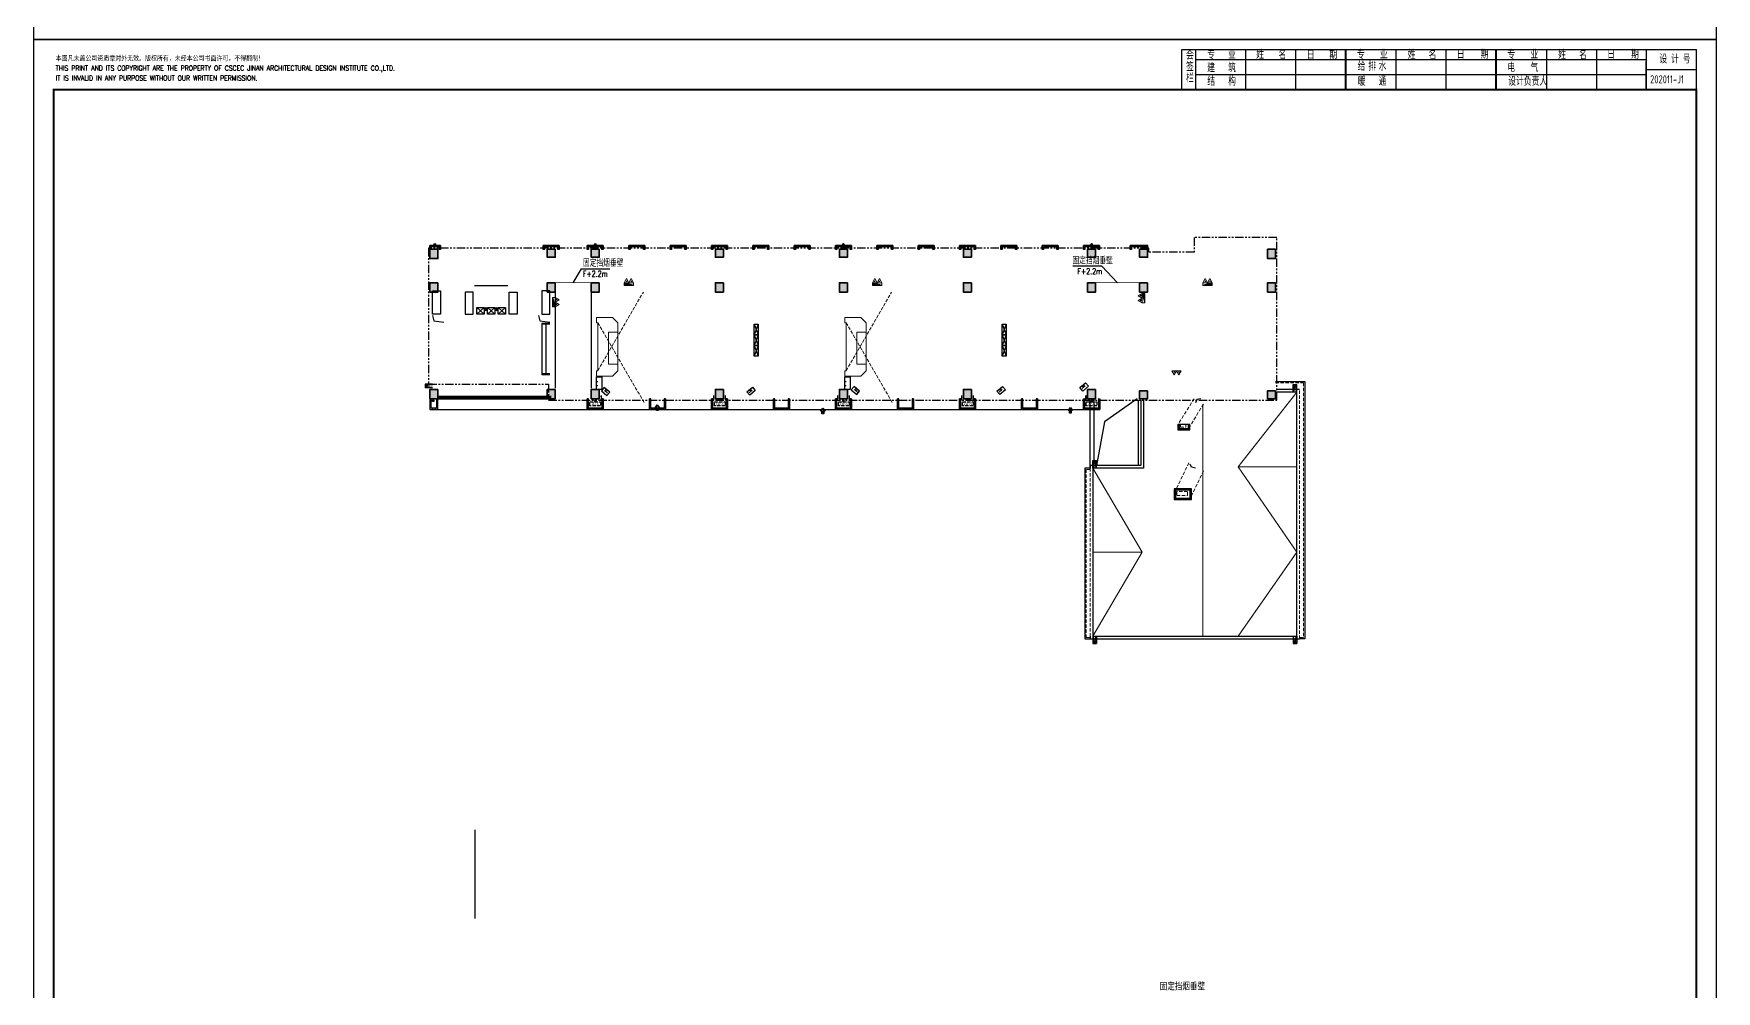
# Model space of a CAD drawing. Extents: x 196430 to 818205, y 904526 to 1974626.
# Drawn here: x 692055 to 818205, y 1189858 to 1261665 of the extents above; entities that cross this region are included whole.
import ezdxf

# ---------------------------------------------------------------- set-up
doc = ezdxf.new("R2010")
doc.units = 0
doc.header["$LTSCALE"] = 1000
doc.header["$MEASUREMENT"] = 0
for name, pattern in [('arch-1#教学楼$0$( Hidden )', [0.375, 0.25, -0.125]), ('arch-1#教学楼$0$DASH', [0.35, 0.25, -0.1]), ('arch-1#教学楼$0$HIDDEN2', [4.7625, 3.175, -1.5875]), ('arch-1#教学楼$0$PHANTOM2', [1.25, 0.625, -0.125, 0.125, -0.125, 0.125, -0.125])]:
    doc.linetypes.add(name, pattern=pattern)
for name, color, linetype in [('arch', 8, 'Continuous'), ('arch-1#教学楼$0$0-消防', 8, 'Continuous'), ('arch-1#教学楼$0$4', 8, 'Continuous'), ('arch-1#教学楼$0$_0', 8, 'Continuous'), ('arch-1#教学楼$0$A-FINI', 8, 'Continuous'), ('arch-1#教学楼$0$DIM_LEAD', 8, 'Continuous'), ('arch-1#教学楼$0$fur', 8, 'Continuous'), ('arch-1#教学楼$0$LATRINE', 8, 'Continuous'), ('arch-1#教学楼$0$line', 8, 'Continuous'), ('arch-1#教学楼$0$LVTRY', 8, 'Continuous'), ('arch-1#教学楼$0$O-洞口', 8, 'Continuous'), ('arch-1#教学楼$0$WALL_METAL', 8, 'Continuous'), ('arch-1#教学楼$0$WATER', 8, 'Continuous'), ('arch-1#教学楼$0$Z-电器', 8, 'Continuous'), ('arch-1#教学楼$0$保温', 8, 'Continuous'), ('arch-1#教学楼$0$挡烟垂壁', 8, 'Continuous'), ('arch-1#教学楼$0$条件', 8, 'Continuous'), ('arch-1#教学楼$0$柱填充', 8, 'Continuous'), ('arch-1#教学楼$0$栏杆', 8, 'Continuous'), ('arch-1#教学楼$0$污水标注', 8, 'Continuous'), ('arch-1#教学楼$0$空调', 8, 'Continuous'), ('arch-1#教学楼$0$窗台', 8, 'Continuous'), ('arch-1#教学楼$0$设备标注', 8, 'Continuous'), ('FRAME', 7, 'Continuous')]:
    doc.layers.add(name, color=color, linetype=linetype)
for name, color, linetype, lineweight in [('arch-1#教学楼$0$3T_GLASS', 8, 'Continuous', 0), ('arch-1#教学楼$0$AC', 8, 'arch-1#教学楼$0$HIDDEN2', 25), ('arch-1#教学楼$0$AXIS', 8, 'Continuous', 25), ('arch-1#教学楼$0$HV-fm', 8, 'Continuous', 18), ('arch-1#教学楼$0$PUB_HATCH', 8, 'Continuous', 9), ('arch-1#教学楼$0$PUB_TITLE', 8, 'Continuous', 25), ('arch-1#教学楼$0$WINDOW', 8, 'Continuous', 25), ('arch-1#教学楼$0$家具', 8, 'Continuous', 9), ('arch-1#教学楼$0$砼柱', 8, 'Continuous', 35), ('arch-1#教学楼$0$细线', 8, 'Continuous', 13), ('PUB_TITLE', 4, 'Continuous', 25)]:
    doc.layers.add(name, color=color, linetype=linetype, lineweight=lineweight)
doc.styles.add('arch-1#教学楼$0$_TCH_DIM', font='SIMPLEX', dxfattribs={"bigfont": 'GBCBIG'})
doc.styles.add('arch-1#教学楼$0$_TCH_DYN', font='')
doc.styles.add('arch-1#教学楼$0$_THVAC_DIM', font='SIMPLEX', dxfattribs={"width": 0.8, "height": 3.5, "bigfont": 'HZTXT'})
doc.styles.add('arch-1#教学楼$0$DIM_FONT', font='SIMPLEX.shx', dxfattribs={"width": 0.6})
doc.styles.add('arch-1#教学楼$0$Standard', font='gbenor.shx', dxfattribs={"bigfont": 'gbcbig.shx'})
doc.styles.add('FRAME-1', font='simhei.ttf')
doc.styles.add('FRAME-3', font='romans.shx', dxfattribs={"width": 0.7, "bigfont": 'hztxt.shx'})
doc.styles.add('ZJ_zm', font='tssdeng(2).shx', dxfattribs={"width": 0.75, "bigfont": 'tssdchn(2).shx'})
doc.styles.get('arch-1#教学楼$0$_TCH_DYN').set_extended_font_data('SimSun')
doc.linetypes.add('arch-1#教学楼$0$XH_LINE', pattern='A,2,-0.2,["XH",arch-1#教学楼$0$Standard,S=0.15,R=0,X=-0.15,Y=-0.08],-0.15', length=2.35)

# ---------------------------------------------------------------- blocks, each defined once
blk = doc.blocks.new('arch-1#教学楼$0$eeg')
at = {"layer": 'arch-1#教学楼$0$fur'}
blk.add_lwpolyline([(131554, 140917), (131854, 140917), (131854, 140117), (131554, 140117)], close=True, dxfattribs=at)
blk.add_lwpolyline([(131854, 140917), (131554, 140117), (131554, 140917), (131854, 140117)], dxfattribs=at)
blk = doc.blocks.new('arch-1#教学楼$0$yhtyhtyhtyyt')
at = {"layer": 'arch-1#教学楼$0$LVTRY'}
blk.add_lwpolyline([(552754, 134722), (552754, 133772), (552354, 133772), (552354, 134722)], close=True, dxfattribs=at)
at = {"layer": 'arch-1#教学楼$0$LVTRY', "linetype": 'Continuous', "flags": 128}
for points in [[(552354, 134372), (552454, 134372)], [(552354, 134072), (552454, 134072)]]:
    blk.add_lwpolyline(points, dxfattribs=at)
at = {"layer": 'arch-1#教学楼$0$PUB_HATCH', "linetype": 'arch-1#教学楼$0$DASH'}
for p, q in [((552454, 135172), (555861, 141072)), ((552454, 138772), (555919, 132772))]:
    blk.add_line(p, q, dxfattribs=at)
at = {"layer": 'arch-1#教学楼$0$家具'}
for points in [[(552354, 138772), (552354, 139172), (553554, 139172), (553954, 138772), (553954, 135172)], [(552354, 138772), (552454, 138772), (552454, 135172), (552354, 135172)], [(552354, 135172), (552354, 134772), (553554, 134772), (553954, 135172), (553954, 138772)]]:
    blk.add_lwpolyline(points, dxfattribs=at)
blk.add_lwpolyline([(553954, 138053), (553954, 135653), (553254, 135653), (553254, 138053)], close=True, dxfattribs=at)
for p in [(432600, -2252), (432600, -3052), (432600, -3852)]:
    blk.add_blockref('arch-1#教学楼$0$eeg', p, dxfattribs=at)
blk = doc.blocks.new('arch-1#教学楼$0$A$C229B5E25')
at = {"layer": 'arch-1#教学楼$0$LATRINE'}
for points in [[(0, 2150), (0, 1600), (500, 1600), (500, 2150), (0, 2150)], [(500, 2150), (0, 1600)], [(0, 2150), (500, 1600)], [(0, 1350), (0, 800), (500, 800), (500, 1350), (0, 1350)], [(500, 1350), (0, 800)], [(0, 1350), (500, 800)], [(0, 550), (0, 0), (500, 0), (500, 550), (0, 550)], [(500, 550), (0, 0)], [(0, 550), (500, 0)]]:
    blk.add_lwpolyline(points, dxfattribs=at)
blk = doc.blocks.new('arch-1#教学楼$0$GPS_ws_dlpm')
for p, q in [((-100, 9), (-9, 100)), ((-93, -37), (37, 93)), ((-71, -71), (71, 71)), ((-35, -94), (94, 35)), ((11, -99), (99, -11))]:
    blk.add_line(p, q)
blk.add_circle((0, 0), 100)
blk = doc.blocks.new('arch-1#教学楼$0$Z5')
at = {"layer": 'arch-1#教学楼$0$砼柱', "lineweight": 35}
for points in [[(924554, -629464), (923954, -629464), (923954, -630164), (924554, -630164)], [(933354, -629464), (932754, -629464), (932754, -630064), (933354, -630064)], [(936654, -629464), (936054, -629464), (936054, -630064), (936654, -630064)], [(945954, -629464), (945354, -629464), (945354, -630064), (945954, -630064)], [(955254, -629464), (954654, -629464), (954654, -630064), (955254, -630064)], [(964554, -629464), (963954, -629464), (963954, -630064), (964554, -630064)], [(973854, -629464), (973254, -629464), (973254, -630064), (973854, -630064)], [(977754, -629464), (977154, -629464), (977154, -630064), (977754, -630064)], [(987354, -629464), (986754, -629464), (986754, -630164), (987354, -630164)], [(924554, -631964), (923954, -631964), (923954, -632664), (924554, -632664)], [(933354, -631964), (932754, -631964), (932754, -632664), (933354, -632664)], [(936654, -631964), (936054, -631964), (936054, -632664), (936654, -632664)], [(945954, -631964), (945354, -631964), (945354, -632664), (945954, -632664)], [(955254, -631964), (954654, -631964), (954654, -632664), (955254, -632664)], [(964554, -631964), (963954, -631964), (963954, -632664), (964554, -632664)], [(973854, -631964), (973254, -631964), (973254, -632664), (973854, -632664)], [(977754, -631964), (977154, -631964), (977154, -632664), (977754, -632664)], [(987354, -631964), (986754, -631964), (986754, -632664), (987354, -632664)], [(924554, -639964), (923954, -639964), (923954, -640664), (924554, -640664)], [(933354, -639964), (932754, -639964), (932754, -640664), (933354, -640664)], [(936654, -639964), (936054, -639964), (936054, -640664), (936654, -640664)], [(945954, -639964), (945354, -639964), (945354, -640664), (945954, -640664)], [(955254, -639964), (954654, -639964), (954654, -640664), (955254, -640664)], [(964554, -639964), (963954, -639964), (963954, -640664), (964554, -640664)], [(973854, -639964), (973254, -639964), (973254, -640664), (973854, -640664)], [(977754, -640064), (977154, -640064), (977154, -640664), (977754, -640664)], [(987354, -640064), (986754, -640064), (986754, -640664), (987354, -640664)]]:
    blk.add_lwpolyline(points, close=True, dxfattribs=at)
blk = doc.blocks.new('arch-1#教学楼$0$4zw')
at = {"layer": 'arch-1#教学楼$0$柱填充'}
h = blk.add_hatch(color=251, dxfattribs=at)
h.dxf.hatch_style = 1
h.paths.add_polyline_path([(5476757, 210835), (5476157, 210835), (5476157, 210235), (5476757, 210235)])
h.paths.add_polyline_path([(5472857, 210835), (5472257, 210835), (5472257, 210235), (5472857, 210235)])
h.paths.add_polyline_path([(5461457, 210935), (5460857, 210935), (5460857, 210235), (5461457, 210235)])
h.paths.add_polyline_path([(5464757, 210935), (5464157, 210935), (5464157, 210235), (5464757, 210235)])
h.paths.add_polyline_path([(5464757, 221235), (5464157, 221235), (5464157, 220635), (5464757, 220635)])
h.paths.add_polyline_path([(5464757, 218735), (5464157, 218735), (5464157, 218035), (5464757, 218035)])
h.paths.add_polyline_path([(5461457, 221235), (5460857, 221235), (5460857, 220635), (5461457, 220635)])
h.paths.add_polyline_path([(5461457, 218735), (5460857, 218735), (5460857, 218035), (5461457, 218035)])
h.paths.add_polyline_path([(5452157, 221235), (5451557, 221235), (5451557, 220635), (5452157, 220635)])
h.paths.add_polyline_path([(5452157, 218735), (5451557, 218735), (5451557, 218035), (5452157, 218035)])
h.paths.add_polyline_path([(5452157, 210935), (5451557, 210935), (5451557, 210235), (5452157, 210235)])
h.paths.add_polyline_path([(5472857, 218735), (5472257, 218735), (5472257, 218135), (5472857, 218135)])
h.paths.add_polyline_path([(5476757, 218735), (5476157, 218735), (5476157, 218135), (5476757, 218135)])
h.paths.add_polyline_path([(5472857, 221235), (5472257, 221235), (5472257, 220635), (5472857, 220635)])
h.paths.add_polyline_path([(5476757, 221235), (5476157, 221235), (5476157, 220635), (5476757, 220635)])
h.paths.add_polyline_path([(5442857, 221235), (5442257, 221235), (5442257, 220635), (5442857, 220635)])
h.paths.add_polyline_path([(5442857, 218735), (5442257, 218735), (5442257, 218035), (5442857, 218035)])
h.paths.add_polyline_path([(5442857, 210935), (5442257, 210935), (5442257, 210235), (5442857, 210235)])
h.paths.add_polyline_path([(5433557, 221235), (5432957, 221235), (5432957, 220635), (5433557, 220635)])
h.paths.add_polyline_path([(5433557, 218735), (5432957, 218735), (5432957, 218035), (5433557, 218035)])
h.paths.add_polyline_path([(5433557, 210935), (5432957, 210935), (5432957, 210235), (5433557, 210235)])
h.paths.add_polyline_path([(5424257, 221235), (5423657, 221235), (5423657, 220635), (5424257, 220635)])
h.paths.add_polyline_path([(5424257, 218735), (5423657, 218735), (5423657, 218035), (5424257, 218035)])
h.paths.add_polyline_path([(5424257, 210935), (5423657, 210935), (5423657, 210235), (5424257, 210235)])
h.paths.add_polyline_path([(5418557, 218735), (5417957, 218735), (5417957, 218135), (5418557, 218135)])
h.paths.add_polyline_path([(5418557, 210835), (5417957, 210835), (5417957, 210235), (5418557, 210235)])
h.paths.add_polyline_path([(5415457, 218735), (5414857, 218735), (5414857, 218135), (5415457, 218135)])
h.paths.add_polyline_path([(5415457, 221235), (5414857, 221235), (5414857, 220635), (5415457, 220635)])
h.paths.add_polyline_path([(5415457, 210835), (5414857, 210835), (5414857, 210235), (5415457, 210235)])
h.paths.add_polyline_path([(5464757, 268135), (5464157, 268135), (5464157, 267435), (5464757, 267435)])
h.paths.add_polyline_path([(5464757, 276135), (5464157, 276135), (5464157, 275435), (5464757, 275435)])
h.paths.add_polyline_path([(5468657, 276135), (5468057, 276135), (5468057, 275435), (5468657, 275435)])
h.paths.add_polyline_path([(5468657, 278635), (5468057, 278635), (5468057, 278035), (5468657, 278035)])
h.paths.add_polyline_path([(5464757, 278635), (5464157, 278635), (5464157, 278035), (5464757, 278035)])
h.paths.add_polyline_path([(5478257, 276135), (5477657, 276135), (5477657, 275435), (5478257, 275435)])
h.paths.add_polyline_path([(5478257, 278635), (5477657, 278635), (5477657, 277935), (5478257, 277935)])
h.paths.add_polyline_path([(5478257, 268035), (5477657, 268035), (5477657, 267435), (5478257, 267435)])
h.paths.add_polyline_path([(5468657, 268035), (5468057, 268035), (5468057, 267435), (5468657, 267435)])
h.paths.add_polyline_path([(5455457, 278635), (5454857, 278635), (5454857, 278035), (5455457, 278035)])
h.paths.add_polyline_path([(5455457, 276135), (5454857, 276135), (5454857, 275435), (5455457, 275435)])
h.paths.add_polyline_path([(5455457, 268135), (5454857, 268135), (5454857, 267435), (5455457, 267435)])
h.paths.add_polyline_path([(5446157, 278635), (5445557, 278635), (5445557, 278035), (5446157, 278035)])
h.paths.add_polyline_path([(5446157, 276135), (5445557, 276135), (5445557, 275435), (5446157, 275435)])
h.paths.add_polyline_path([(5446157, 268135), (5445557, 268135), (5445557, 267435), (5446157, 267435)])
h.paths.add_polyline_path([(5436857, 278635), (5436257, 278635), (5436257, 278035), (5436857, 278035)])
h.paths.add_polyline_path([(5436857, 276135), (5436257, 276135), (5436257, 275435), (5436857, 275435)])
h.paths.add_polyline_path([(5436857, 268135), (5436257, 268135), (5436257, 267435), (5436857, 267435)])
h.paths.add_polyline_path([(5427557, 278635), (5426957, 278635), (5426957, 278035), (5427557, 278035)])
h.paths.add_polyline_path([(5427557, 276135), (5426957, 276135), (5426957, 275435), (5427557, 275435)])
h.paths.add_polyline_path([(5427557, 268135), (5426957, 268135), (5426957, 267435), (5427557, 267435)])
h.paths.add_polyline_path([(5424257, 278635), (5423657, 278635), (5423657, 278035), (5424257, 278035)])
h.paths.add_polyline_path([(5424257, 276135), (5423657, 276135), (5423657, 275435), (5424257, 275435)])
h.paths.add_polyline_path([(5424257, 268135), (5423657, 268135), (5423657, 267435), (5424257, 267435)])
h.paths.add_polyline_path([(5415457, 276135), (5414857, 276135), (5414857, 275435), (5415457, 275435)])
h.paths.add_polyline_path([(5415457, 278635), (5414857, 278635), (5414857, 277935), (5415457, 277935)])
h.paths.add_polyline_path([(5415457, 268135), (5414857, 268135), (5414857, 267435), (5415457, 267435)])
h.paths.add_polyline_path([(5415457, 166935), (5414857, 166935), (5414857, 166235), (5415457, 166235)])
h.paths.add_polyline_path([(5415457, 169635), (5414857, 169635), (5414857, 169035), (5415457, 169035)])
h.paths.add_polyline_path([(5424257, 169635), (5423657, 169635), (5423657, 169035), (5424257, 169035)])
h.paths.add_polyline_path([(5427557, 169635), (5426957, 169635), (5426957, 169035), (5427557, 169035)])
h.paths.add_polyline_path([(5424257, 166935), (5423657, 166935), (5423657, 166235), (5424257, 166235)])
h.paths.add_polyline_path([(5427557, 166935), (5426957, 166935), (5426957, 166235), (5427557, 166235)])
h.paths.add_polyline_path([(5427557, 159135), (5426957, 159135), (5426957, 158435), (5427557, 158435)])
h.paths.add_polyline_path([(5436857, 159135), (5436257, 159135), (5436257, 158435), (5436857, 158435)])
h.paths.add_polyline_path([(5436857, 169635), (5436257, 169635), (5436257, 169035), (5436857, 169035)])
h.paths.add_polyline_path([(5436857, 166935), (5436257, 166935), (5436257, 166235), (5436857, 166235)])
h.paths.add_polyline_path([(5446157, 169635), (5445557, 169635), (5445557, 169035), (5446157, 169035)])
h.paths.add_polyline_path([(5446157, 166935), (5445557, 166935), (5445557, 166235), (5446157, 166235)])
h.paths.add_polyline_path([(5446157, 159135), (5445557, 159135), (5445557, 158435), (5446157, 158435)])
h.paths.add_polyline_path([(5455457, 169635), (5454857, 169635), (5454857, 169035), (5455457, 169035)])
h.paths.add_polyline_path([(5455457, 166935), (5454857, 166935), (5454857, 166235), (5455457, 166235)])
h.paths.add_polyline_path([(5455457, 159135), (5454857, 159135), (5454857, 158435), (5455457, 158435)])
h.paths.add_polyline_path([(5464757, 169635), (5464157, 169635), (5464157, 169035), (5464757, 169035)])
h.paths.add_polyline_path([(5464757, 166935), (5464157, 166935), (5464157, 166335), (5464757, 166335)])
h.paths.add_polyline_path([(5464557, 159035), (5463957, 159035), (5463957, 158435), (5464557, 158435)])
h.paths.add_polyline_path([(5470657, 158935), (5470157, 158935), (5470157, 158435), (5470657, 158435)])
h.paths.add_polyline_path([(5470557, 166935), (5469957, 166935), (5469957, 166335), (5470557, 166335)])
h.paths.add_polyline_path([(5470557, 169635), (5469957, 169635), (5469957, 169035), (5470557, 169035)])
h.paths.add_polyline_path([(5475957, 167135), (5475357, 167135), (5475357, 166535), (5475957, 166535)])
h.paths.add_polyline_path([(5475957, 158935), (5475457, 158935), (5475457, 158435), (5475957, 158435)])
h.paths.add_polyline_path([(5415457, 159135), (5414857, 159135), (5414857, 158435), (5415457, 158435)])
h.paths.add_polyline_path([(5424257, 159135), (5423657, 159135), (5423657, 158435), (5424257, 158435)])
h.paths.add_polyline_path([(5475957, 169635), (5475357, 169635), (5475357, 169035), (5475957, 169035)])
at = {"layer": 'arch-1#教学楼$0$AXIS'}
blk.add_line((5418257, 228467), (5418257, 235106), dxfattribs=at)
at = {"layer": 'arch-1#教学楼$0$砼柱'}
blk.add_blockref('arch-1#教学楼$0$Z5', (4490903, 908100), dxfattribs=at)
blk = doc.blocks.new('arch-1#教学楼$0$wateroutlet')
at = {"layer": 'arch-1#教学楼$0$WATER'}
for p, q in [((917915, 751106), (917915, 751666)), ((918187, 751666), (917915, 751666)), ((917915, 751506), (917999, 751506)), ((917938, 751642), (917938, 751506)), ((917938, 751642), (918162, 751642)), ((918004, 751546), (917959, 751106)), ((918092, 751548), (918148, 751106)), ((918099, 751506), (918187, 751506)), ((918162, 751642), (918162, 751506)), ((918187, 751106), (918187, 751666))]:
    blk.add_line(p, q, dxfattribs=at)
blk.add_circle((918048, 751572), 55, dxfattribs=at)
blk.add_arc((918048, 751547), 44, 0.7795, 180.7795, dxfattribs=at)
blk = doc.blocks.new('arch-1#教学楼$0$ysg222')
at = {"layer": 'arch-1#教学楼$0$设备标注'}
for centre in [(5275442, 279008), (5287470, 279008), (5306075, 279008), (5324675, 279008)]:
    blk.add_circle(centre, 55, dxfattribs=at)
blk = doc.blocks.new('arch-1#教学楼$0$A$C41442FB6')
at = {"layer": 'arch-1#教学楼$0$Z-电器'}
blk.add_lwpolyline([(0, 550), (330, 550), (330, 0), (0, 0)], close=True, dxfattribs=at)
at = {"layer": 'arch-1#教学楼$0$Z-电器', "linetype": 'Continuous', "style": 'arch-1#教学楼$0$DIM_FONT', "width": 0.8}
blk.add_text('k', height=300, rotation=359.94546, dxfattribs=at).set_placement((123, 165))
blk = doc.blocks.new('arch-1#教学楼$0$WEQWESDA')
at = {"layer": 'arch-1#教学楼$0$HV-fm'}
h = blk.add_hatch(dxfattribs=at)
h.set_pattern_fill('ANSI31', angle=270, style=0)
h.set_pattern_definition([(315, (-693696.34586, 2541731.43045), (0.088388347648, 0.088388347648), [])])
edge = h.paths.add_edge_path()
edge.add_line((477846, 567113), (477846, 566912))
edge.add_line((477846, 566912), (478546, 566913))
edge.add_line((478546, 566913), (477846, 567113))
at = {"layer": 'arch-1#教学楼$0$HV-fm', "color": 7}
for p, q in [((477846, 567113), (477846, 566913)), ((477846, 567113), (478546, 566913)), ((478546, 567113), (477847, 567113)), ((478546, 567113), (478546, 566913))]:
    blk.add_line(p, q, dxfattribs=at)
at = {"layer": 'arch-1#教学楼$0$HV-fm', "color": 7, "linetype": 'arch-1#教学楼$0$XH_LINE', "ltscale": 1.5}
blk.add_lwpolyline([(478546, 566913), (477846, 566913)], dxfattribs=at)
blk = doc.blocks.new('arch-1#教学楼$0$37')
at = {"linetype": 'Continuous'}
for p, q in [((350, 606), (0, 0)), ((0, 0), (700, 0)), ((700, 0), (350, 606))]:
    blk.add_line(p, q, dxfattribs=at)
at = {"linetype": 'Continuous', "const_width": 210}
blk.add_lwpolyline([(455, 202), (245, 202)], dxfattribs=at)
blk = doc.blocks.new('arch-1#教学楼$0$WERWERSGFDFGFG')
at = {"layer": 'arch-1#教学楼$0$HV-fm', "color": 7, "linetype": 'arch-1#教学楼$0$XH_LINE', "ltscale": 1.5, "xscale": 0.5, "yscale": 0.5, "zscale": 0.5}
for p in [(477846, 567426), (478196, 567426)]:
    blk.add_blockref('arch-1#教学楼$0$37', p, dxfattribs=at)
blk = doc.blocks.new('arch-1#教学楼$0$xfs5')
at = {"layer": 'arch-1#教学楼$0$WINDOW'}
for name, p in [('arch-1#教学楼$0$WERWERSGFDFGFG', (3989464, -369598)), ('arch-1#教学楼$0$WERWERSGFDFGFG', (4008064, -369598)), ('arch-1#教学楼$0$WEQWESDA', (3989463, -369284)), ('arch-1#教学楼$0$WEQWESDA', (4008063, -369284))]:
    blk.add_blockref(name, p, dxfattribs=at)
at = {"layer": 'arch-1#教学楼$0$WINDOW', "xscale": -1}
for name, p in [('arch-1#教学楼$0$WERWERSGFDFGFG', (4989231, -369598)), ('arch-1#教学楼$0$WEQWESDA', (4989232, -369285))]:
    blk.add_blockref(name, p, dxfattribs=at)
for name, p, rotation in [('arch-1#教学楼$0$WERWERSGFDFGFG', (5073561, 674873), 90), ('arch-1#教学楼$0$WEQWESDA', (5073248, 674874), 90), ('arch-1#教学楼$0$WEQWESDA', (3895023, -281818), 270), ('arch-1#教学楼$0$WERWERSGFDFGFG', (3894709, -281817), 270), ('arch-1#教学楼$0$WERWERSGFDFGFG', (4030514, 758654), 180)]:
    blk.add_blockref(name, p, dxfattribs=dict(at, rotation=rotation))
blk = doc.blocks.new('arch-1#教学楼$0$kk')
for p, q in [((867740, -260999), (867665, -260999)), ((867703, -261309), (867703, -260947)), ((867740, -261257), (867665, -261257))]:
    blk.add_line(p, q)
at = {"const_width": 10}
for points in [[(867635, -260999), (867665, -260999), (867665, -261257), (867635, -261257)], [(867770, -260999), (867740, -260999), (867740, -261257), (867770, -261257)]]:
    blk.add_lwpolyline(points, dxfattribs=at)
blk = doc.blocks.new('arch-1#教学楼$0$wetwertyr')
at = {"layer": 'arch-1#教学楼$0$AC', "linetype": 'arch-1#教学楼$0$DASH'}
blk.add_lwpolyline([(7654325, 2471000), (7655125, 2471000), (7655125, 2470700), (7654325, 2470700)], close=True, dxfattribs=at)
at = {"layer": 'arch-1#教学楼$0$AC', "style": 'arch-1#教学楼$0$_TCH_DYN'}
blk.add_text('A\\C', height=227.8, dxfattribs=at).set_placement((7654485, 2470743))
blk = doc.blocks.new('arch-1#教学楼$0$2AC')
at = {"layer": 'arch-1#教学楼$0$AC', "linetype": 'arch-1#教学楼$0$DASH'}
blk.add_lwpolyline([(5312920, 688661), (5313720, 688661), (5313720, 688361), (5312920, 688361)], close=True, dxfattribs=at)
at = {"layer": 'arch-1#教学楼$0$AC', "style": 'arch-1#教学楼$0$_TCH_DYN'}
blk.add_text('2A\\C', height=227.8, dxfattribs=at).set_placement((5312983, 688395))
blk = doc.blocks.new('arch-1#教学楼$0$平面标识')
at = {"layer": 'arch-1#教学楼$0$0-消防', "ltscale": 3}
blk.add_lwpolyline([(0, 422), (-168, 199), (-68, 199), (-68, 0), (68, 0), (68, 199), (168, 199), (0, 422)], dxfattribs=at)
blk.add_lwpolyline([(0, 372), (-108, 229), (-38, 229), (-38, 30), (38, 30), (38, 229), (108, 229)], close=True, dxfattribs=at)
blk = doc.blocks.new('arch-1#教学楼$0$xfjy')
at = {"layer": 'arch-1#教学楼$0$0-消防', "xscale": -1, "rotation": 359.9999999999931}
for p in [(5292123, 981525), (5304526, 981276), (5323089, 981334)]:
    blk.add_blockref('arch-1#教学楼$0$平面标识', p, dxfattribs=at)
blk = doc.blocks.new('arch-1#教学楼')
at = {"layer": 'arch-1#教学楼$0$条件'}
h = blk.add_hatch(dxfattribs=at)
h.set_pattern_fill('ANSI37', color=256, scale=100)
h.set_pattern_definition([(45, (-1426800.5, -1299785.7), (-112.2532015, 112.2532015), []), (135, (-1426800.5, -1299785.7), (-112.2532015, -112.2532015), [])])
h.paths.add_polyline_path([(5275175, 284285), (5275075, 284285), (5275075, 284585), (5275875, 284585), (5275875, 284285), (5275775, 284285), (5275775, 284485), (5275175, 284485)])
h = blk.add_hatch(dxfattribs=at)
h.set_pattern_fill('ANSI37', color=256, scale=100)
h.set_pattern_definition([(45, (-1417600.5, -1299785.72), (-112.2532015, 112.2532015), []), (135, (-1417600.5, -1299785.72), (-112.2532015, -112.2532015), [])])
h.paths.add_polyline_path([(5283675, 284285), (5283575, 284285), (5283575, 284585), (5284775, 284585), (5284775, 284285), (5284675, 284285), (5284675, 284485), (5283675, 284485)])
h = blk.add_hatch(dxfattribs=at)
h.set_pattern_fill('ANSI37', color=256, scale=100)
h.set_pattern_definition([(45, (-1414300.5, -1299785.72), (-112.2532015, 112.2532015), []), (135, (-1414300.5, -1299785.72), (-112.2532015, -112.2532015), [])])
h.paths.add_polyline_path([(5286975, 284285), (5286875, 284285), (5286875, 284585), (5288075, 284585), (5288075, 284285), (5287975, 284285), (5287975, 284485), (5286975, 284485)])
h = blk.add_hatch(dxfattribs=at)
h.set_pattern_fill('ANSI37', color=256, scale=100)
h.set_pattern_definition([(45, (-1411200.5, -1299785.7), (-112.2532015, 112.2532015), []), (135, (-1411200.5, -1299785.7), (-112.2532015, -112.2532015), [])])
h.paths.add_polyline_path([(5290075, 284285), (5289975, 284285), (5289975, 284585), (5291175, 284585), (5291175, 284285), (5291075, 284285), (5291075, 284485), (5290075, 284485)])
h = blk.add_hatch(dxfattribs=at)
h.set_pattern_fill('ANSI37', color=256, scale=100)
h.set_pattern_definition([(45, (-1408100.5, -1299785.7), (-112.2532015, 112.2532015), []), (135, (-1408100.5, -1299785.7), (-112.2532015, -112.2532015), [])])
h.paths.add_polyline_path([(5293175, 284285), (5293075, 284285), (5293075, 284585), (5294275, 284585), (5294275, 284285), (5294175, 284285), (5294175, 284485), (5293175, 284485)])
h = blk.add_hatch(dxfattribs=at)
h.set_pattern_fill('ANSI37', color=256, scale=100)
h.set_pattern_definition([(45, (-1405000.5, -1299785.72), (-112.2532015, 112.2532015), []), (135, (-1405000.5, -1299785.72), (-112.2532015, -112.2532015), [])])
h.paths.add_polyline_path([(5296275, 284285), (5296175, 284285), (5296175, 284585), (5297375, 284585), (5297375, 284285), (5297275, 284285), (5297275, 284485), (5296275, 284485)])
h = blk.add_hatch(dxfattribs=at)
h.set_pattern_fill('ANSI37', color=256, scale=100)
h.set_pattern_definition([(45, (-1401900.5, -1299785.72), (-112.2532015, 112.2532015), []), (135, (-1401900.5, -1299785.72), (-112.2532015, -112.2532015), [])])
h.paths.add_polyline_path([(5299375, 284285), (5299275, 284285), (5299275, 284585), (5300475, 284585), (5300475, 284285), (5300375, 284285), (5300375, 284485), (5299375, 284485)])
h = blk.add_hatch(dxfattribs=at)
h.set_pattern_fill('ANSI37', color=256, scale=100)
h.set_pattern_definition([(45, (-1398800.5, -1299785.7), (-112.2532015, 112.2532015), []), (135, (-1398800.5, -1299785.7), (-112.2532015, -112.2532015), [])])
h.paths.add_polyline_path([(5302475, 284285), (5302375, 284285), (5302375, 284585), (5303575, 284585), (5303575, 284285), (5303475, 284285), (5303475, 284485), (5302475, 284485)])
h = blk.add_hatch(dxfattribs=at)
h.set_pattern_fill('ANSI37', color=256, scale=100)
h.set_pattern_definition([(45, (-1395750.5, -1299785.7), (-112.2532015, 112.2532015), []), (135, (-1395750.5, -1299785.7), (-112.2532015, -112.2532015), [])])
h.paths.add_polyline_path([(5305575, 284285), (5305475, 284285), (5305475, 284585), (5306675, 284585), (5306675, 284285), (5306575, 284285), (5306575, 284485), (5305575, 284485)])
h = blk.add_hatch(dxfattribs=at)
h.set_pattern_fill('ANSI37', color=256, scale=100)
h.set_pattern_definition([(45, (-1392650.5, -1299785.7), (-112.2532015, 112.2532015), []), (135, (-1392650.5, -1299785.7), (-112.2532015, -112.2532015), [])])
h.paths.add_polyline_path([(5308675, 284285), (5308575, 284285), (5308575, 284585), (5309775, 284585), (5309775, 284285), (5309675, 284285), (5309675, 284485), (5308675, 284485)])
h = blk.add_hatch(dxfattribs=at)
h.set_pattern_fill('ANSI37', color=256, scale=100)
h.set_pattern_definition([(45, (-1389498.5, -1299785.7), (-112.2532015, 112.2532015), []), (135, (-1389498.5, -1299785.7), (-112.2532015, -112.2532015), [])])
h.paths.add_polyline_path([(5311775, 284285), (5311675, 284285), (5311675, 284585), (5312875, 284585), (5312875, 284285), (5312775, 284285), (5312775, 284485), (5311775, 284485)])
h = blk.add_hatch(dxfattribs=at)
h.set_pattern_fill('ANSI37', color=256, scale=100)
h.set_pattern_definition([(45, (-1386400.5, -1299785.7), (-112.2532015, 112.2532015), []), (135, (-1386400.5, -1299785.7), (-112.2532015, -112.2532015), [])])
h.paths.add_polyline_path([(5314875, 284285), (5314775, 284285), (5314775, 284585), (5315975, 284585), (5315975, 284285), (5315875, 284285), (5315875, 284485), (5314875, 284485)])
h = blk.add_hatch(dxfattribs=at)
h.set_pattern_fill('ANSI37', color=256, scale=100)
h.set_pattern_definition([(45, (-1383300.5, -1299785.7), (-112.2532015, 112.2532015), []), (135, (-1383300.5, -1299785.7), (-112.2532015, -112.2532015), [])])
h.paths.add_polyline_path([(5317975, 284285), (5317875, 284285), (5317875, 284585), (5319075, 284585), (5319075, 284285), (5318975, 284285), (5318975, 284485), (5317975, 284485)])
h = blk.add_hatch(dxfattribs=at)
h.set_pattern_fill('ANSI37', color=256, scale=100)
h.set_pattern_definition([(45, (-1380350.5, -1299852.35), (-112.2532015, 112.2532015), []), (135, (-1380350.5, -1299852.35), (-112.2532015, -112.2532015), [])])
h.paths.add_polyline_path([(5321075, 284285), (5320975, 284285), (5320975, 284585), (5322175, 284585), (5322175, 284285), (5322075, 284285), (5322075, 284485), (5321075, 284485)])
h = blk.add_hatch(dxfattribs=at)
h.set_pattern_fill('ANSI37', color=256, scale=100)
h.set_pattern_definition([(45, (-1377200.5, -1299852.37), (-112.2532015, 112.2532015), []), (135, (-1377200.5, -1299852.37), (-112.2532015, -112.2532015), [])])
h.paths.add_polyline_path([(5324175, 284285), (5324075, 284285), (5324075, 284585), (5325275, 284585), (5325275, 284285), (5325175, 284285), (5325175, 284485), (5324175, 284485)])
h = blk.add_hatch(dxfattribs=at)
h.set_pattern_fill('ANSI37', color=256, scale=100)
h.set_pattern_definition([(45, (-1373597.14, -1299852.37), (-112.2532015, 112.2532015), []), (135, (-1373597.14, -1299852.37), (-112.2532015, -112.2532015), [])])
h.paths.add_polyline_path([(5327675, 284285), (5327575, 284285), (5327575, 284585), (5328875, 284586), (5328875, 284286), (5328778, 284285), (5328778, 284485), (5327675, 284485)])
h = blk.add_hatch(dxfattribs=at)
h.set_pattern_fill('ANSI37', color=256, scale=100)
h.set_pattern_definition([(45, (-1426800.5, -1310785.7), (-112.2532015, 112.2532015), []), (135, (-1426800.5, -1310785.7), (-112.2532015, -112.2532015), [])])
h.paths.add_polyline_path([(5275175, 273085), (5275075, 273085), (5275075, 272285), (5275675, 272285), (5275675, 273085), (5275575, 273085), (5275575, 272385), (5275175, 272385)])
h = blk.add_hatch(dxfattribs=at)
h.set_pattern_fill('ANSI37', color=256, scale=100)
h.set_pattern_definition([(45, (-1400400.5, -1310785.72), (-112.2532015, 112.2532015), []), (135, (-1400400.5, -1310785.72), (-112.2532015, -112.2532015), [])])
h.paths.add_polyline_path([(5300925, 273085), (5300825, 273085), (5300825, 272285), (5302025, 272285), (5302025, 273085), (5301925, 273085), (5301925, 272385), (5300925, 272385)])
h = blk.add_hatch(dxfattribs=at)
h.set_pattern_fill('ANSI37', color=256, scale=100)
h.set_pattern_definition([(45, (-1391100.5, -1310785.72), (-112.2532015, 112.2532015), []), (135, (-1391100.5, -1310785.72), (-112.2532015, -112.2532015), [])])
h.paths.add_polyline_path([(5310225, 273085), (5310125, 273085), (5310125, 272285), (5311325, 272285), (5311325, 273085), (5311225, 273085), (5311225, 272385), (5310225, 272385)])
h = blk.add_hatch(dxfattribs=at)
h.set_pattern_fill('ANSI37', color=256, scale=100)
h.set_pattern_definition([(45, (-1381800.5, -1310785.72), (-112.2532015, 112.2532015), []), (135, (-1381800.5, -1310785.72), (-112.2532015, -112.2532015), [])])
h.paths.add_polyline_path([(5319525, 273085), (5319425, 273085), (5319425, 272285), (5320625, 272285), (5320625, 273085), (5320525, 273085), (5320525, 272385), (5319525, 272385)])
for points in [[(5275875, 284285), (5275875, 284585), (5275075, 284585), (5275075, 284285)], [(5275775, 284285), (5275775, 284485), (5275175, 284485), (5275175, 284285)], [(5284775, 284285), (5284775, 284585), (5283575, 284585), (5283575, 284285)], [(5288075, 284285), (5288075, 284585), (5286875, 284585), (5286875, 284285)], [(5291175, 284285), (5291175, 284585), (5289975, 284585), (5289975, 284285)], [(5294275, 284285), (5294275, 284585), (5293075, 284585), (5293075, 284285)], [(5297375, 284285), (5297375, 284585), (5296175, 284585), (5296175, 284285)], [(5300475, 284285), (5300475, 284585), (5299275, 284585), (5299275, 284285)], [(5303575, 284285), (5303575, 284585), (5302375, 284585), (5302375, 284285)], [(5306675, 284285), (5306675, 284585), (5305475, 284585), (5305475, 284285)], [(5306575, 284285), (5306575, 284485), (5305575, 284485), (5305575, 284285)], [(5309775, 284285), (5309775, 284585), (5308575, 284585), (5308575, 284285)], [(5309675, 284285), (5309675, 284485), (5308675, 284485), (5308675, 284285)], [(5312875, 284285), (5312875, 284585), (5311675, 284585), (5311675, 284285)], [(5315975, 284285), (5315975, 284585), (5314775, 284585), (5314775, 284285)], [(5315875, 284285), (5315875, 284485), (5314875, 284485), (5314875, 284285)], [(5319075, 284285), (5319075, 284585), (5317875, 284585), (5317875, 284285)], [(5322175, 284285), (5322175, 284585), (5320975, 284585), (5320975, 284285)], [(5322075, 284285), (5322075, 284485), (5321075, 284485), (5321075, 284285)], [(5325275, 284285), (5325275, 284585), (5324075, 284585), (5324075, 284285)], [(5325175, 284285), (5325175, 284485), (5324175, 284485), (5324175, 284285)], [(5328875, 284286), (5328875, 284586), (5327575, 284585), (5327575, 284285)], [(5328778, 284285), (5328778, 284485), (5327675, 284485), (5327675, 284285)], [(5287175, 281085), (5287175, 273885)], [(5275275, 279335), (5275358, 278918), (5276125, 278835)], [(5283225, 279335), (5283308, 278918), (5284075, 278835)], [(5340275, 273785), (5340275, 273785), (5338575, 273785)], [(5275675, 273285), (5284175, 273285)], [(5275675, 273085), (5284175, 273085)], [(5275675, 273085), (5284175, 273085)], [(5288075, 273085), (5288075, 272285), (5286875, 272285), (5286875, 273085)], [(5287975, 273085), (5287975, 272385), (5286975, 272385), (5286975, 273085)], [(5292725, 273085), (5292725, 272285), (5291525, 272285), (5291525, 273085)], [(5297375, 273085), (5297375, 272285), (5296175, 272285), (5296175, 273085)], [(5297275, 273085), (5297275, 272385), (5296275, 272385), (5296275, 273085)], [(5302025, 273085), (5302025, 272285), (5300825, 272285), (5300825, 273085)], [(5301925, 273085), (5301925, 272385), (5300925, 272385), (5300925, 273085)], [(5306675, 273085), (5306675, 272285), (5305475, 272285), (5305475, 273085)], [(5306575, 273085), (5306575, 272385), (5305575, 272385), (5305575, 273085)], [(5311325, 273085), (5311325, 272285), (5310125, 272285), (5310125, 273085)], [(5311225, 273085), (5311225, 272385), (5310225, 272385), (5310225, 273085)], [(5315975, 273085), (5315975, 272285), (5314775, 272285), (5314775, 273085)], [(5315875, 273085), (5315875, 272385), (5314875, 272385), (5314875, 273085)], [(5320625, 273085), (5320625, 272285), (5319425, 272285), (5319425, 273085)], [(5320525, 273085), (5320525, 272385), (5319525, 272385), (5319525, 273085)], [(5325300, 273085), (5325300, 272285), (5324075, 272285), (5324075, 273085)], [(5325200, 273085), (5325200, 272385), (5324175, 272385), (5324175, 273085)], [(5328375, 272985), (5328375, 268085), (5324575, 268085), (5324575, 267885)], [(5328575, 272985), (5328575, 267885), (5324775, 267885), (5324775, 255285), (5340075, 255285), (5340075, 255285), (5340075, 255285), (5340075, 273585), (5338575, 273585)], [(5328175, 272985), (5328175, 268085)], [(5332875, 273085), (5332565, 273026), (5332475, 272785)], [(5332475, 267885), (5332165, 267944), (5332075, 268185)], [(5324575, 255285), (5324575, 255085), (5340275, 255085), (5340275, 255085), (5340275, 255085), (5340275, 255085)]]:
    blk.add_lwpolyline(points)
at = {"layer": 'arch-1#教学楼$0$3T_GLASS'}
for points in [[(5333025, 272685), (5333025, 255285)], [(5340075, 273585), (5335675, 267985), (5340075, 261585)], [(5324775, 267885), (5328478, 261585), (5324775, 255285)], [(5335675, 267985), (5340075, 267985)], [(5328478, 261585), (5324775, 261585)], [(5340075, 261585), (5335675, 255285)]]:
    blk.add_lwpolyline(points, dxfattribs=at)
at = {"layer": 'arch-1#教学楼$0$4'}
for centre in [(5275319, 272925), (5287475, 272925), (5306075, 272925), (5324675, 272925)]:
    blk.add_circle(centre, 55, dxfattribs=at)
at = {"layer": 'arch-1#教学楼$0$_0'}
for points in [[(5284475, 281085), (5284475, 273885)], [(5324575, 267885), (5324575, 272285), (5324575, 273085)], [(5324875, 267885), (5324875, 272285), (5324875, 273085)], [(5328087, 273085), (5325652, 271343), (5325047, 268085)], [(5331141, 271142), (5331141, 270742), (5332041, 270742), (5332041, 271142), (5331141, 271142)], [(5331241, 270842), (5331141, 270742)], [(5331241, 271142), (5331241, 270842), (5331941, 270842), (5331941, 271142), (5331241, 271142)], [(5331941, 270842), (5332041, 270742)], [(5330876, 266319), (5330976, 266219)], [(5330976, 266219), (5330976, 265619), (5332076, 265619), (5332076, 266219), (5330976, 266219)], [(5332076, 266219), (5332176, 266319)], [(5330976, 265619), (5330876, 265519)], [(5332076, 265619), (5332176, 265519)]]:
    blk.add_lwpolyline(points, dxfattribs=at)
blk.add_lwpolyline([(5330876, 266319), (5330876, 265519), (5332176, 265519), (5332176, 266319)], close=True, dxfattribs=at)
at = {"layer": 'arch-1#教学楼$0$A-FINI'}
for points in [[(5275175, 284285), (5275075, 284285), (5275075, 284585), (5275875, 284585), (5275875, 284285), (5275775, 284285), (5275775, 284485), (5275175, 284485), (5275175, 284285)], [(5338475, 274385), (5340675, 274385), (5340675, 255085), (5340275, 255085)], [(5275175, 273085), (5275075, 273085), (5275075, 272285), (5275675, 272285), (5275675, 273085), (5275575, 273085), (5275575, 272385), (5275175, 272385), (5275175, 273085)], [(5286975, 273085), (5286875, 273085), (5286875, 272285), (5288075, 272285), (5288075, 273085), (5287975, 273085), (5287975, 272385), (5286975, 272385), (5286975, 273085)], [(5296275, 273085), (5296175, 273085), (5296175, 272285), (5297375, 272285), (5297375, 273085), (5297275, 273085), (5297275, 272385), (5296275, 272385), (5296275, 273085)], [(5314875, 273085), (5314775, 273085), (5314775, 272285), (5315975, 272285), (5315975, 273085), (5315875, 273085), (5315875, 272385), (5314875, 272385), (5314875, 273085)], [(5275675, 272285), (5325300, 272285)], [(5324575, 267885), (5324175, 267885), (5324175, 255085), (5324575, 255085)]]:
    blk.add_lwpolyline(points, dxfattribs=at)
at = {"layer": 'arch-1#教学楼$0$DIM_LEAD'}
for p, q in [((5285825, 281785), (5286440, 282831)), ((5286440, 282831), (5288568, 282831)), ((5325459, 283017), (5323276, 283017)), ((5326625, 281785), (5325459, 283017))]:
    blk.add_line(p, q, dxfattribs=at)
at = {"layer": 'arch-1#教学楼$0$LVTRY'}
for p, q in [((5283475, 278735), (5283475, 274885)), ((5284075, 278735), (5283475, 278735)), ((5284075, 278675), (5283475, 278675)), ((5283775, 278675), (5283775, 274945)), ((5284075, 274945), (5283475, 274945)), ((5284075, 274885), (5283475, 274885))]:
    blk.add_line(p, q, dxfattribs=at)
for points in [[(5275275, 279435), (5275275, 281185), (5275875, 281185), (5275875, 279435)], [(5278325, 279435), (5278325, 281085), (5277725, 281085), (5277725, 279435)], [(5281025, 279435), (5281025, 281085), (5281625, 281085), (5281625, 279435)], [(5284075, 279435), (5284075, 281185), (5283475, 281185), (5283475, 279435)]]:
    blk.add_lwpolyline(points, close=True, dxfattribs=at)
at = {"layer": 'arch-1#教学楼$0$PUB_TITLE'}
for points in [[(5245367, 300018), (5371517, 300018), (5371517, 478368), (5245367, 478368)], [(5245367, 121668), (5371517, 121668), (5371517, 300018), (5245367, 300018)]]:
    blk.add_lwpolyline(points, close=True, dxfattribs=at)
at = {"layer": 'arch-1#教学楼$0$WALL_METAL'}
for points in [[(5283675, 284285), (5283575, 284285), (5283575, 284585), (5284775, 284585), (5284775, 284285), (5284675, 284285), (5284675, 284485), (5283675, 284485), (5283675, 284285)], [(5286975, 284285), (5286875, 284285), (5286875, 284585), (5288075, 284585), (5288075, 284285), (5287975, 284285), (5287975, 284485), (5286975, 284485), (5286975, 284285)], [(5290075, 284285), (5289975, 284285), (5289975, 284585), (5291175, 284585), (5291175, 284285), (5291075, 284285), (5291075, 284485), (5290075, 284485), (5290075, 284285)], [(5293175, 284285), (5293075, 284285), (5293075, 284585), (5294275, 284585), (5294275, 284285), (5294175, 284285), (5294175, 284485), (5293175, 284485), (5293175, 284285)], [(5296275, 284285), (5296175, 284285), (5296175, 284585), (5297375, 284585), (5297375, 284285), (5297275, 284285), (5297275, 284485), (5296275, 284485), (5296275, 284285)], [(5299375, 284285), (5299275, 284285), (5299275, 284585), (5300475, 284585), (5300475, 284285), (5300375, 284285), (5300375, 284485), (5299375, 284485), (5299375, 284285)], [(5302475, 284285), (5302375, 284285), (5302375, 284585), (5303575, 284585), (5303575, 284285), (5303475, 284285), (5303475, 284485), (5302475, 284485), (5302475, 284285)], [(5308675, 284285), (5308575, 284285), (5308575, 284585), (5309775, 284585), (5309775, 284285), (5309675, 284285), (5309675, 284485), (5308675, 284485), (5308675, 284285)], [(5311775, 284285), (5311675, 284285), (5311675, 284585), (5312875, 284585), (5312875, 284285), (5312775, 284285), (5312775, 284485), (5311775, 284485), (5311775, 284285)], [(5314875, 284285), (5314775, 284285), (5314775, 284585), (5315975, 284585), (5315975, 284285), (5315875, 284285), (5315875, 284485), (5314875, 284485), (5314875, 284285)], [(5318975, 284285), (5318975, 284485), (5317975, 284485), (5317975, 284285)], [(5321075, 284285), (5320975, 284285), (5320975, 284585), (5322175, 284585), (5322175, 284285), (5322075, 284285), (5322075, 284485), (5321075, 284485), (5321075, 284285)], [(5327675, 284285), (5327575, 284285), (5327575, 284585), (5328875, 284586), (5328875, 284286), (5328778, 284285), (5328778, 284485), (5327675, 284485), (5327675, 284285)], [(5291625, 273085), (5291525, 273085), (5291525, 272285), (5292725, 272285), (5292725, 273085), (5292625, 273085), (5292625, 272385), (5291625, 272385), (5291625, 273085)], [(5300925, 273085), (5300825, 273085), (5300825, 272285), (5302025, 272285), (5302025, 273085), (5301925, 273085), (5301925, 272385), (5300925, 272385), (5300925, 273085)], [(5305575, 273085), (5305475, 273085), (5305475, 272285), (5306675, 272285), (5306675, 273085), (5306575, 273085), (5306575, 272385), (5305575, 272385), (5305575, 273085)], [(5310225, 273085), (5310125, 273085), (5310125, 272285), (5311325, 272285), (5311325, 273085), (5311225, 273085), (5311225, 272385), (5310225, 272385), (5310225, 273085)], [(5319525, 273085), (5319425, 273085), (5319425, 272285), (5320625, 272285), (5320625, 273085), (5320525, 273085), (5320525, 272385), (5319525, 272385), (5319525, 273085)]]:
    blk.add_lwpolyline(points, dxfattribs=at)
at = {"layer": 'arch-1#教学楼$0$WINDOW'}
blk.add_lwpolyline([(5278425, 281585), (5280925, 281585)], dxfattribs=at)
at = {"layer": 'arch-1#教学楼$0$WINDOW', "ltscale": 100}
for points in [[(5286940, 273085), (5286910, 273085), (5286910, 272320), (5288040, 272320), (5288040, 273085), (5288010, 273085), (5288010, 272350), (5286940, 272350)], [(5296240, 273085), (5296210, 273085), (5296210, 272320), (5297340, 272320), (5297340, 273085), (5297310, 273085), (5297310, 272350), (5296240, 272350)], [(5305540, 273085), (5305510, 273085), (5305510, 272320), (5306640, 272320), (5306640, 273085), (5306610, 273085), (5306610, 272350), (5305540, 272350)], [(5314840, 273085), (5314810, 273085), (5314810, 272320), (5315940, 272320), (5315940, 273085), (5315910, 273085), (5315910, 272350), (5314840, 272350)], [(5324140, 273085), (5324110, 273085), (5324110, 272320), (5325240, 272320), (5325240, 273085), (5325210, 273085), (5325210, 272350), (5324140, 272350)]]:
    blk.add_lwpolyline(points, close=True, dxfattribs=at)
at = {"layer": 'arch-1#教学楼$0$保温', "linetype": 'arch-1#教学楼$0$PHANTOM2'}
blk.add_lwpolyline([(5274975, 284385), (5274975, 274385), (5274975, 274185), (5283975, 274185), (5283975, 272985), (5338575, 272985), (5338575, 285185), (5332375, 285185), (5332375, 284085), (5328975, 284085), (5328975, 284385)], close=True, dxfattribs=at)
at = {"layer": 'arch-1#教学楼$0$挡烟垂壁', "linetype": 'arch-1#教学楼$0$DASH', "const_width": 50}
for points in [[(5287175, 281785), (5284475, 281785)], [(5328275, 281785), (5324975, 281785)]]:
    blk.add_lwpolyline(points, dxfattribs=at)
at = {"layer": 'arch-1#教学楼$0$栏杆', "color": 205}
for points in [[(5275675, 273205), (5284175, 273205)], [(5275675, 273165), (5284175, 273165)]]:
    blk.add_lwpolyline(points, dxfattribs=at)
at = {"layer": 'arch-1#教学楼$0$窗台'}
for points in [[(5305575, 284285), (5305475, 284285), (5305475, 284585), (5306675, 284585), (5306675, 284285), (5306575, 284285), (5306575, 284485), (5305575, 284485), (5305575, 284285)], [(5317975, 284285), (5317875, 284285), (5317875, 284585), (5319075, 284585), (5319075, 284285), (5318975, 284285), (5318975, 284485), (5317975, 284485), (5317975, 284285)], [(5324175, 284285), (5324075, 284285), (5324075, 284585), (5325275, 284585), (5325275, 284285), (5325175, 284285), (5325175, 284485), (5324175, 284485), (5324175, 284285)]]:
    blk.add_lwpolyline(points, dxfattribs=at)
at = {"layer": 'arch-1#教学楼$0$细线', "linetype": 'arch-1#教学楼$0$( Hidden )'}
for points in [[(5338475, 274285), (5340575, 274285), (5340575, 255185), (5340275, 255185)], [(5340272, 255085), (5340272, 273785)], [(5332375, 273085), (5331141, 271142)], [(5333075, 272685), (5331941, 270842)], [(5324575, 267785), (5324275, 267785), (5324275, 255185), (5324575, 255185)], [(5324575, 267885), (5324575, 255085)], [(5331975, 268285), (5330976, 266219)], [(5333075, 267685), (5332076, 265619)]]:
    blk.add_lwpolyline(points, dxfattribs=at)
for points in [[(5331341, 271142), (5331341, 270942), (5331741, 270942), (5331741, 271142)], [(5331076, 266119), (5331076, 265819), (5331876, 265819), (5331876, 266119)]]:
    blk.add_lwpolyline(points, close=True, dxfattribs=at)
blk.add_blockref('arch-1#教学楼$0$4zw', (-139782, 5650))
at = {"extrusion": (0, 0, -1), "xscale": -1, "zscale": -1}
for p in [(-4735220, 140013), (-4753820, 140013)]:
    blk.add_blockref('arch-1#教学楼$0$yhtyhtyhtyyt', p, dxfattribs=at)
at = {"xscale": -1, "rotation": 90}
blk.add_blockref('arch-1#教学楼$0$A$C229B5E25', (5280750, 279935), dxfattribs=at)
at = {"layer": 'arch-1#教学楼$0$_0'}
for name, p in [('arch-1#教学楼$0$ysg222', (0, 5650)), ('arch-1#教学楼$0$xfs5', (822339, 83957)), ('arch-1#教学楼$0$xfjy', (0, -709329)), ('arch-1#教学楼$0$2AC', (-16520, -415806)), ('arch-1#教学楼$0$2AC', (-7220, -415806)), ('arch-1#教学楼$0$2AC', (2080, -415806))]:
    blk.add_blockref(name, p, dxfattribs=at)
at = {"layer": 'arch-1#教学楼$0$AC'}
for p in [(-2367250, -2198139), (-2330050, -2198143)]:
    blk.add_blockref('arch-1#教学楼$0$wetwertyr', p, dxfattribs=at)
at = {"layer": 'arch-1#教学楼$0$line'}
for p, rotation in [((6026381, -644002), 89.99999999351662), ((6242962, 1006391), 179.9999999935166), ((6257975, 1006391), 179.9999999935166)]:
    blk.add_blockref('arch-1#教学楼$0$wateroutlet', p, dxfattribs=dict(at, rotation=rotation))
at = {"layer": 'arch-1#教学楼$0$line', "xscale": -1, "rotation": 6.483373837795625e-09}
for p in [(6257975, -477521), (6242962, -483221)]:
    blk.add_blockref('arch-1#教学楼$0$wateroutlet', p, dxfattribs=at)
at = {"layer": 'arch-1#教学楼$0$O-洞口', "lineweight": -3, "rotation": 179.9999131518769}
for p in [(6155615, 12027), (6164915, 12027), (6174215, 12027), (6183515, 12027)]:
    blk.add_blockref('arch-1#教学楼$0$kk', p, dxfattribs=at)
at = {"layer": 'arch-1#教学楼$0$O-洞口', "lineweight": -3, "xscale": -1, "rotation": 180.0000868481231}
for p in [(4428635, 12027), (4437935, 12027), (4447235, 12027), (4456535, 12027)]:
    blk.add_blockref('arch-1#教学楼$0$kk', p, dxfattribs=at)
at = {"layer": 'arch-1#教学楼$0$污水标注', "xscale": -1}
for p in [(5279273, 279795, 0), (5280077, 279795, 0)]:
    blk.add_blockref('arch-1#教学楼$0$GPS_ws_dlpm', p, dxfattribs=at)
at = {"layer": 'arch-1#教学楼$0$空调', "xscale": -1, "rotation": 229.5771269215247}
for p in [(5287926, 273686), (5306657, 273746)]:
    blk.add_blockref('arch-1#教学楼$0$A$C41442FB6', p, dxfattribs=at)
at = {"layer": 'arch-1#教学楼$0$空调', "rotation": 130.4228730784753}
for p in [(5299467, 273711), (5318220, 273756), (5324438, 274020)]:
    blk.add_blockref('arch-1#教学楼$0$A$C41442FB6', p, dxfattribs=at)
at = {"layer": 'arch-1#教学楼$0$DIM_LEAD', "color": 7, "style": 'arch-1#教学楼$0$_TCH_DIM'}
for p in [(5286545, 282989), (5323237, 283175)]:
    blk.add_text('固定挡烟垂壁', height=506.4, dxfattribs=at).set_placement(p)
at = {"layer": 'arch-1#教学楼$0$DIM_LEAD', "color": 7}
for s, height, style, width, p in [('F+2.2m', 446.2, 'arch-1#教学楼$0$_TCH_DIM', 0.705882, (5286545, 282228)), ('F+2.2m', 446.2, 'arch-1#教学楼$0$_TCH_DIM', 0.705882, (5323614, 282413)), ('固定挡烟垂壁', 525, 'arch-1#教学楼$0$_THVAC_DIM', 0.8, (5329785, 228730))]:
    blk.add_text(s, height=height, dxfattribs=dict(at, style=style, width=width)).set_placement(p)
blk = doc.blocks.new('A0')
at = {"layer": 'PUB_TITLE', "color": 0}
for p, q in [((518998, 594154), (553828, 594154)), ((518998, 591304), (518998, 594154)), ((518998, 591304), (518998, 593404)), ((520048, 591154), (520048, 594154)), ((520048, 593404), (531268, 593404)), ((523798, 591154), (523798, 594154)), ((527548, 591154), (527548, 594154)), ((531268, 591154), (531268, 594154)), ((531328, 591154), (531328, 594154)), ((531328, 593404), (542548, 593404)), ((535078, 591154), (535078, 594154)), ((538828, 591154), (538828, 594154)), ((542548, 594154), (542548, 591154)), ((542548, 591154), (542548, 594154)), ((542608, 591154), (542608, 594154)), ((542608, 593404), (553828, 593404)), ((546358, 591154), (546358, 594154)), ((550108, 591154), (550108, 594154)), ((553828, 594154), (557578, 594154)), ((553828, 594154), (553828, 591154)), ((553828, 591154), (553828, 593254)), ((557578, 591154), (557578, 594154)), ((518998, 591154), (518998, 592879)), ((520048, 592279), (531268, 592279)), ((531328, 592279), (542548, 592279)), ((542608, 592279), (553828, 592279)), ((553828, 592654), (557578, 592654))]:
    blk.add_line(p, q, dxfattribs=at)
blk.add_lwpolyline([(432928, 416554), (559078, 416554), (559078, 594904), (432928, 594904)], close=True, dxfattribs=at)
at = {"layer": 'PUB_TITLE', "color": 0, "const_width": 150}
blk.add_lwpolyline([(434428, 418054), (557578, 418054), (557578, 591154), (434428, 591154)], close=True, dxfattribs=at)
at = {"layer": 'PUB_TITLE', "color": 0}
for s, height, style, width, p in [('THIS PRINT AND ITS COPYRIGHT ARE THE PROPERTY OF CSCEC JINAN ARCHITECTURAL DESIGN INSTITUTE CO.,LTD.', 375, 'FRAME-3', 0.8, (434584, 592569)), ('本图凡未盖公司资质章对外无效。版权所有，未经本公司书面许可，不得翻制！', 375, 'FRAME-1', 0.85, (434584, 593319)), ('签', 600, 'ZJ_zm', 0.75, (519321, 592538)), ('会', 600, 'ZJ_zm', 0.75, (519321, 593400)), ('建', 600, 'ZJ_zm', 0.75, (520906, 592462)), ('专', 600, 'ZJ_zm', 0.75, (520906, 593438)), ('筑', 600, 'ZJ_zm', 0.75, (522478, 592469)), ('业', 600, 'ZJ_zm', 0.75, (522474, 593446)), ('姓', 600, 'ZJ_zm', 0.75, (524582, 593460)), ('名', 600, 'ZJ_zm', 0.75, (526256, 593442)), ('日', 600, 'ZJ_zm', 0.75, (528370, 593429)), ('期', 600, 'ZJ_zm', 0.75, (530067, 593434)), ('专', 600, 'ZJ_zm', 0.75, (532133, 593450)), ('给', 600, 'ZJ_zm', 0.75, (532193, 592570)), ('排', 600, 'ZJ_zm', 0.75, (532985, 592570)), ('水', 600, 'ZJ_zm', 0.75, (533758, 592578)), ('业', 600, 'ZJ_zm', 0.75, (533859, 593459)), ('姓', 600, 'ZJ_zm', 0.75, (535939, 593450)), ('名', 600, 'ZJ_zm', 0.75, (537506, 593432)), ('日', 600, 'ZJ_zm', 0.75, (539611, 593467)), ('期', 600, 'ZJ_zm', 0.75, (541405, 593472)), ('专', 600, 'ZJ_zm', 0.75, (543413, 593450)), ('电', 600, 'ZJ_zm', 0.75, (543414, 592485)), ('气', 600, 'ZJ_zm', 0.75, (545141, 592479)), ('业', 600, 'ZJ_zm', 0.75, (545139, 593459)), ('姓', 600, 'ZJ_zm', 0.75, (547219, 593450)), ('名', 600, 'ZJ_zm', 0.75, (548786, 593432)), ('日', 600, 'ZJ_zm', 0.75, (550891, 593467)), ('期', 600, 'ZJ_zm', 0.75, (552685, 593472)), ('设 计 号', 600, 'ZJ_zm', 0.75, (554808, 593119)), ('IT IS INVALID IN ANY PURPOSE WITHOUT OUR WRITTEN PERMISSION.', 375, 'FRAME-3', 0.8, (434584, 591819)), ('栏', 600, 'ZJ_zm', 0.75, (519321, 591692)), ('结', 600, 'ZJ_zm', 0.75, (520913, 591445)), ('构', 600, 'ZJ_zm', 0.75, (522478, 591453)), ('暖', 600, 'ZJ_zm', 0.75, (532193, 591445)), ('通', 600, 'ZJ_zm', 0.75, (533758, 591453)), ('设计负责人', 600, 'ZJ_zm', 0.75, (543473, 591445)), ('202011-J1', 600, 'ZJ_zm', 0.75, (554116, 591619))]:
    blk.add_text(s, height=height, dxfattribs=dict(at, style=style, width=width)).set_placement(p)

msp = doc.modelspace()

# ---------------------------------------------------------------- block references
at = {"layer": 'arch'}
msp.add_blockref('arch-1#教学楼', (-4553312, 961208), dxfattribs=at)
at = {"layer": 'FRAME'}
for p in [(259127, 844672), (259127, 666322)]:
    msp.add_blockref('A0', p, dxfattribs=at)

doc.saveas('drawing.dxf')
